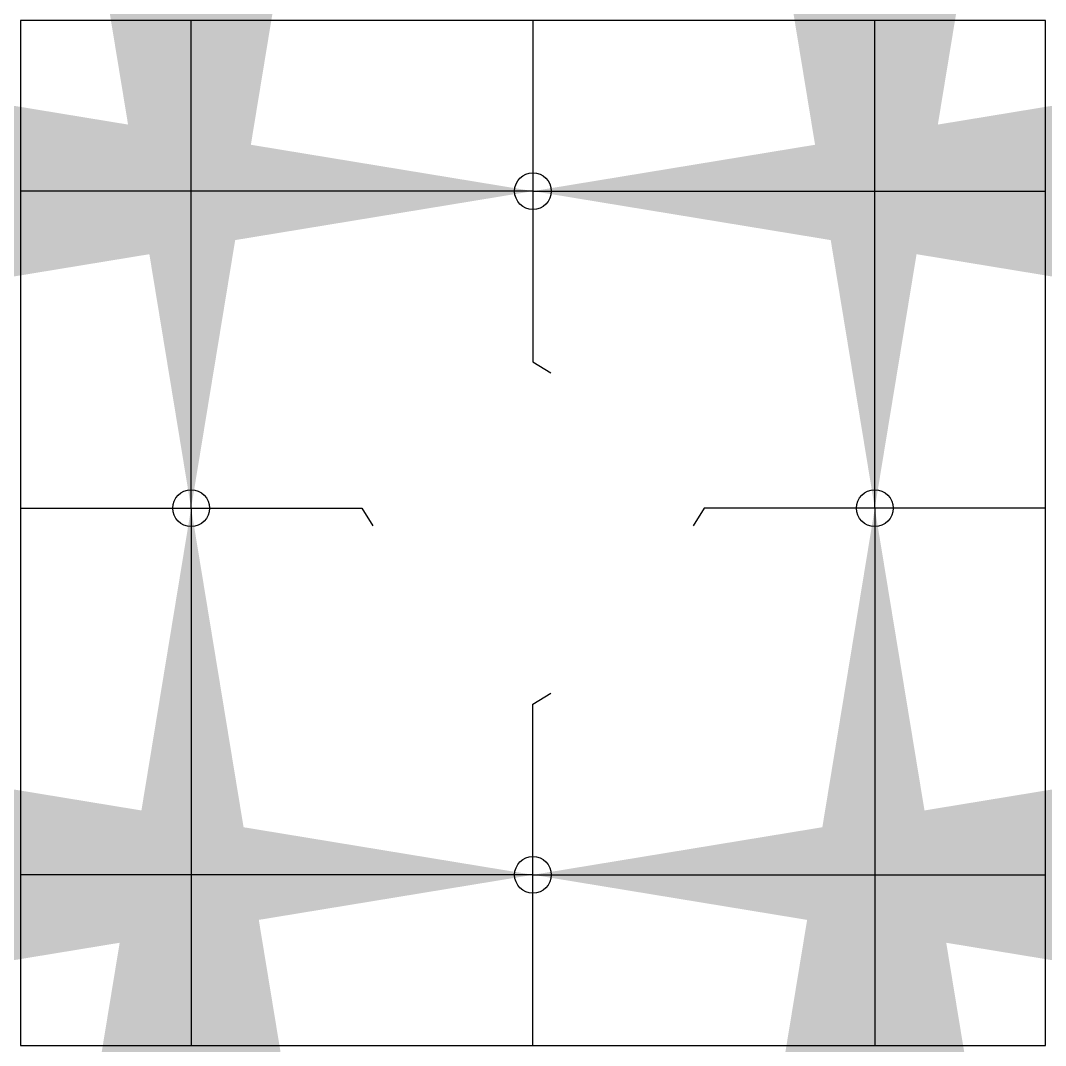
# Model space of a CAD drawing. Header units: metres. Extents: x 682.76 to 683.76, y 1253.24 to 1254.24.
import ezdxf

# ---------------------------------------------------------------- set-up
doc = ezdxf.new("R2010")
doc.units = ezdxf.units.M
doc.dimstyles.get("Standard").update_dxf_attribs({"dimtxt": 2.5, "dimasz": 2.5, "dimexe": 1.25, "dimexo": 0.625, "dimtad": 1, "dimtxsty": 'Standard', "dimcen": 2.5, "dimazin": 3, "dimtfac": 1, "dimtmove": 0, "dimatfit": 3})

# ---------------------------------------------------------------- blocks, each defined once
blk = doc.blocks.new('hlh')
for p, q in [((0.5, 1), (0.5, 0.667)), ((0.5, 0.667), (0.5173, 0.6563)), ((0, 0.5242), (0.333, 0.5242)), ((0.333, 0.5242), (0.3437, 0.5069)), ((0.667, 0.5242), (0.6563, 0.5069)), ((1, 0.5242), (0.667, 0.5242)), ((0.5, 0.333), (0.5173, 0.3437)), ((0.5, 0), (0.5, 0.333))]:
    blk.add_line(p, q)
blk.add_lwpolyline([(0, 0), (1, 0), (1, 1), (0, 1)], close=True)
for centre in [(0.5, 0.8335), (0.1665, 0.5242), (0.8335, 0.5242), (0.5, 0.1665)]:
    blk.add_circle(centre, 0.0179)
for points in [[(0.1665, 0.5242), (0.1665, 1)], [(0.8335, 0.5242), (0.8335, 1)], [(0.5, 0.8335), (0, 0.8335)], [(0.5, 0.8335), (1, 0.8335)], [(0.1665, 0.5242), (0.1665, 0)], [(0.8335, 0.5242), (0.8335, 0)], [(0.5, 0.1665), (0, 0.1665)], [(0.5, 0.1665), (1, 0.1665)]]:
    blk.add_leader(points, dimstyle='Standard', override={"dimasz": 1000, "dimgap": 0.625, "dimtad": 0, "dimadec": 0, "dimazin": 0})

msp = doc.modelspace()

# ---------------------------------------------------------------- block references
msp.add_blockref('hlh', (682.7563, 1253.2429))

doc.saveas('drawing.dxf')
